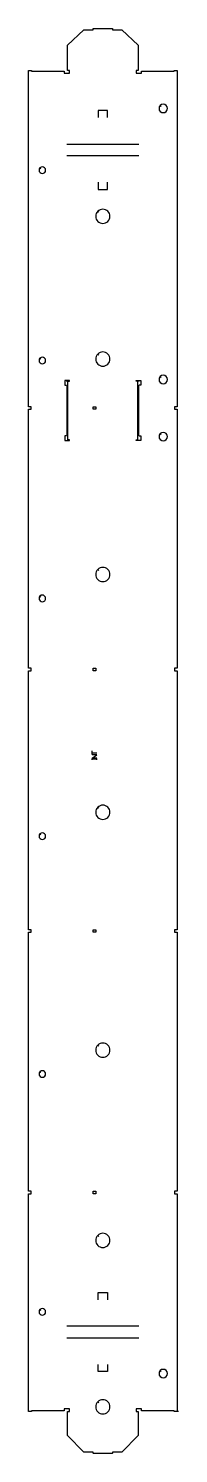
# Model space of a CAD drawing. Extents: x 771 to 1086, y 15 to 3012.
import ezdxf

# ---------------------------------------------------------------- set-up
doc = ezdxf.new("R2010")
doc.units = 0

msp = doc.modelspace()

# ---------------------------------------------------------------- linework, layer by layer
for p, q in [((852.58, 2977.22), (887.11, 3009.25)), ((887.11, 3009.25), (907.08, 3009.25)), ((907.08, 3009.25), (907.08, 3012.25)), ((907.08, 3012.25), (947.18, 3012.25)), ((947.18, 3012.25), (947.18, 3009.25)), ((947.18, 3009.25), (967.15, 3009.25)), ((967.15, 3009.25), (1001.68, 2977.22)), ((852.58, 2924.15), (852.58, 2977.22)), ((1001.68, 2977.22), (1001.68, 2924.15)), ((770.95, 2216.55), (770.95, 2924.25)), ((770.95, 2924.25), (777.05, 2924.25)), ((777.05, 2924.25), (777.05, 2922.75)), ((777.05, 2922.75), (846.05, 2922.75)), ((846.05, 2922.75), (846.05, 2918.25)), ((846.05, 2918.25), (857.08, 2918.25)), ((857.08, 2924.15), (852.58, 2924.15)), ((857.08, 2918.25), (857.08, 2924.15)), ((1001.68, 2924.15), (997.18, 2924.15)), ((997.18, 2924.15), (997.18, 2918.25)), ((997.18, 2918.25), (1008.21, 2918.25)), ((1008.21, 2918.25), (1008.21, 2922.75)), ((1008.21, 2922.75), (1077.21, 2922.75)), ((1077.21, 2922.75), (1077.21, 2924.25)), ((1077.21, 2924.25), (1083.31, 2924.25)), ((1083.31, 2924.25), (1083.31, 2216.55)), ((1049.98, 2848.41), (1047.89, 2850.49)), ((937.13, 2839.7), (917.13, 2839.7)), ((917.13, 2839.7), (917.13, 2824.7)), ((937.13, 2824.7), (937.13, 2839.7)), ((851.56, 2769.2), (1002.69, 2769.2)), ((1002.69, 2744.2), (851.56, 2744.2)), ((797.14, 2716.99), (795.05, 2719.08)), ((917.13, 2688.7), (917.13, 2673.7)), ((917.13, 2673.7), (937.13, 2673.7)), ((937.13, 2673.7), (937.13, 2688.7)), ((918.61, 2625.65), (916.52, 2627.74)), ((797.14, 2316.79), (795.05, 2318.88)), ((918.61, 2325.45), (916.52, 2327.54)), ((1049.98, 2278.01), (1047.89, 2280.09)), ((857.08, 2271.75), (847.18, 2271.75)), ((847.18, 2271.75), (847.18, 2261.85)), ((847.18, 2261.85), (850.72, 2261.85)), ((850.63, 2270.35), (853.63, 2270.35)), ((850.72, 2261.85), (851.75, 2260.82)), ((851.75, 2260.82), (851.75, 2156.78)), ((853.58, 2147.25), (853.58, 2270.3)), ((853.63, 2270.35), (857.08, 2270.35)), ((857.08, 2270.35), (857.08, 2271.75)), ((997.18, 2270.35), (997.18, 2271.75)), ((997.18, 2271.75), (1007.08, 2271.75)), ((1000.63, 2270.35), (997.18, 2270.35)), ((1003.63, 2270.35), (1000.63, 2270.35)), ((1000.68, 2147.25), (1000.68, 2270.3)), ((1003.54, 2261.85), (1002.51, 2260.82)), ((1002.51, 2260.82), (1002.51, 2156.78)), ((1007.08, 2261.85), (1003.54, 2261.85)), ((1007.08, 2271.75), (1007.08, 2261.85)), ((776.65, 2216.55), (770.95, 2216.55)), ((770.95, 1666.55), (770.95, 2211.45)), ((770.95, 2211.45), (776.65, 2211.45)), ((776.65, 2211.45), (776.65, 2216.55)), ((906.88, 2214), (906.88, 2216.55)), ((906.88, 2216.55), (912.48, 2216.55)), ((906.88, 2211.45), (906.88, 2214)), ((912.48, 2211.45), (906.88, 2211.45)), ((912.48, 2216.55), (912.48, 2211.45)), ((1083.31, 2216.55), (1077.61, 2216.55)), ((1077.61, 2216.55), (1077.61, 2211.45)), ((1077.61, 2211.45), (1083.31, 2211.45)), ((1083.31, 2211.45), (1083.31, 1666.55)), ((1049.98, 2158.01), (1047.89, 2160.09)), ((850.72, 2155.75), (847.18, 2155.75)), ((847.18, 2155.75), (847.18, 2145.85)), ((847.18, 2145.85), (857.08, 2145.85)), ((851.75, 2156.78), (850.72, 2155.75)), ((857.08, 2147.25), (853.58, 2147.25)), ((857.08, 2145.85), (857.08, 2147.25)), ((997.18, 2145.85), (997.18, 2147.25)), ((997.18, 2147.25), (1000.68, 2147.25)), ((1007.08, 2145.85), (997.18, 2145.85)), ((1002.51, 2156.78), (1003.54, 2155.75)), ((1003.54, 2155.75), (1007.08, 2155.75)), ((1007.08, 2155.75), (1007.08, 2145.85)), ((918.61, 1872.25), (916.52, 1874.34)), ((797.14, 1816.39), (795.05, 1818.48)), ((776.65, 1666.55), (770.95, 1666.55)), ((770.95, 1116.55), (770.95, 1661.45)), ((770.95, 1661.45), (776.65, 1661.45)), ((776.65, 1661.45), (776.65, 1666.55)), ((906.88, 1664), (906.88, 1666.55)), ((906.88, 1666.55), (912.48, 1666.55)), ((906.88, 1661.45), (906.88, 1664)), ((912.48, 1661.45), (906.88, 1661.45)), ((912.48, 1666.55), (912.48, 1661.45)), ((1083.31, 1666.55), (1077.61, 1666.55)), ((1077.61, 1666.55), (1077.61, 1661.45)), ((1077.61, 1661.45), (1083.31, 1661.45)), ((1083.31, 1661.45), (1083.31, 1116.55)), ((904.61, 1485.48), (904.61, 1492.62)), ((904.61, 1489.05), (914.61, 1489.05)), ((904.61, 1477.44), (914.61, 1484.58)), ((914.61, 1484.58), (904.61, 1484.58)), ((914.61, 1477.44), (904.61, 1477.44)), ((904.61, 1473.69), (904.61, 1476.55)), ((914.61, 1475.12), (904.61, 1475.12)), ((914.61, 1473.69), (914.61, 1476.55)), ((918.61, 1372.05), (916.52, 1374.14)), ((797.14, 1316.19), (795.05, 1318.28)), ((776.65, 1116.55), (770.95, 1116.55)), ((770.95, 566.55), (770.95, 1111.45)), ((770.95, 1111.45), (776.65, 1111.45)), ((776.65, 1111.45), (776.65, 1116.55)), ((906.88, 1114), (906.88, 1116.55)), ((906.88, 1116.55), (912.48, 1116.55)), ((906.88, 1111.45), (906.88, 1114)), ((912.48, 1111.45), (906.88, 1111.45)), ((912.48, 1116.55), (912.48, 1111.45)), ((1083.31, 1116.55), (1077.61, 1116.55)), ((1077.61, 1116.55), (1077.61, 1111.45)), ((1077.61, 1111.45), (1083.31, 1111.45)), ((1083.31, 1111.45), (1083.31, 566.55)), ((918.61, 871.85), (916.52, 873.94)), ((797.14, 815.99), (795.05, 818.08)), ((776.65, 566.55), (770.95, 566.55)), ((770.95, 102.95), (770.95, 561.45)), ((770.95, 561.45), (776.65, 561.45)), ((776.65, 561.45), (776.65, 566.55)), ((906.88, 564), (906.88, 566.55)), ((906.88, 566.55), (912.48, 566.55)), ((906.88, 561.45), (906.88, 564)), ((912.48, 561.45), (906.88, 561.45)), ((912.48, 566.55), (912.48, 561.45)), ((1083.31, 566.55), (1077.61, 566.55)), ((1077.61, 566.55), (1077.61, 561.45)), ((1077.61, 561.45), (1083.31, 561.45)), ((1083.31, 561.45), (1083.31, 103)), ((918.61, 471.65), (916.52, 473.74)), ((917.13, 338.5), (917.13, 353.5)), ((917.13, 353.5), (937.13, 353.5)), ((937.13, 353.5), (937.13, 338.5)), ((797.14, 315.79), (795.05, 317.88)), ((1002.69, 283), (851.56, 283)), ((851.56, 258), (1002.69, 258)), ((917.13, 187.5), (917.13, 202.5)), ((937.13, 187.5), (917.13, 187.5)), ((937.13, 202.5), (937.13, 187.5)), ((1049.98, 187.21), (1047.89, 189.29)), ((918.61, 121.45), (916.52, 123.54)), ((777.05, 102.95), (770.95, 102.95)), ((846.05, 104.45), (777.05, 104.45)), ((777.05, 104.45), (777.05, 102.95)), ((857.08, 108.95), (846.05, 108.95)), ((846.05, 108.95), (846.05, 104.45)), ((852.58, 52.98), (852.58, 103.05)), ((852.58, 103.05), (857.08, 103.05)), ((857.08, 103.05), (857.08, 108.95)), ((1008.21, 108.95), (997.18, 108.95)), ((997.18, 108.95), (997.18, 103.05)), ((997.18, 103.05), (1001.68, 103.05)), ((1001.68, 103.05), (1001.68, 52.98)), ((1008.21, 104.45), (1008.21, 108.95)), ((1077.21, 104.45), (1008.21, 104.45)), ((1077.21, 102.95), (1077.21, 104.45)), ((1083.26, 102.95), (1077.21, 102.95)), ((1086.26, 102.95), (1083.26, 102.95)), ((887.11, 17.95), (852.58, 52.98)), ((1001.68, 52.98), (967.15, 17.95)), ((907.08, 17.95), (887.11, 17.95)), ((907.08, 15.5), (907.08, 17.95)), ((946.63, 14.95), (907.63, 14.95)), ((967.15, 17.95), (947.18, 17.95)), ((947.18, 17.95), (947.18, 15.5))]:
    msp.add_line(p, q)
for centre, radius, start, end in [((1054.26, 2844.2), 8.95, 135.36205, 135), ((800, 2714.2), 6.95, 135.408, 135), ((927.13, 2617.2), 14.96, 135.18963, 135), ((800, 2314), 6.95, 135.408, 135), ((927.13, 2317), 14.96, 135.18963, 135), ((1054.26, 2273.8), 8.95, 135.36205, 135), ((1054.26, 2153.8), 8.95, 135.36205, 135), ((927.13, 1863.8), 14.96, 135.18963, 135), ((800, 1813.6), 6.95, 135.408, 135), ((927.13, 1363.6), 14.96, 135.18963, 135), ((800, 1313.4), 6.95, 135.408, 135), ((927.13, 863.4), 14.96, 135.18963, 135), ((800, 813.2), 6.95, 135.408, 135), ((927.13, 463.2), 14.96, 135.18963, 135), ((800, 313), 6.95, 135.408, 135), ((1054.26, 183), 8.95, 135.36205, 135), ((927.13, 113), 14.96, 135.18963, 135), ((907.63, 15.5), 0.55, 180, 270), ((946.63, 15.5), 0.55, 270, 0)]:
    msp.add_arc(centre, radius, start, end)

doc.saveas('drawing.dxf')
